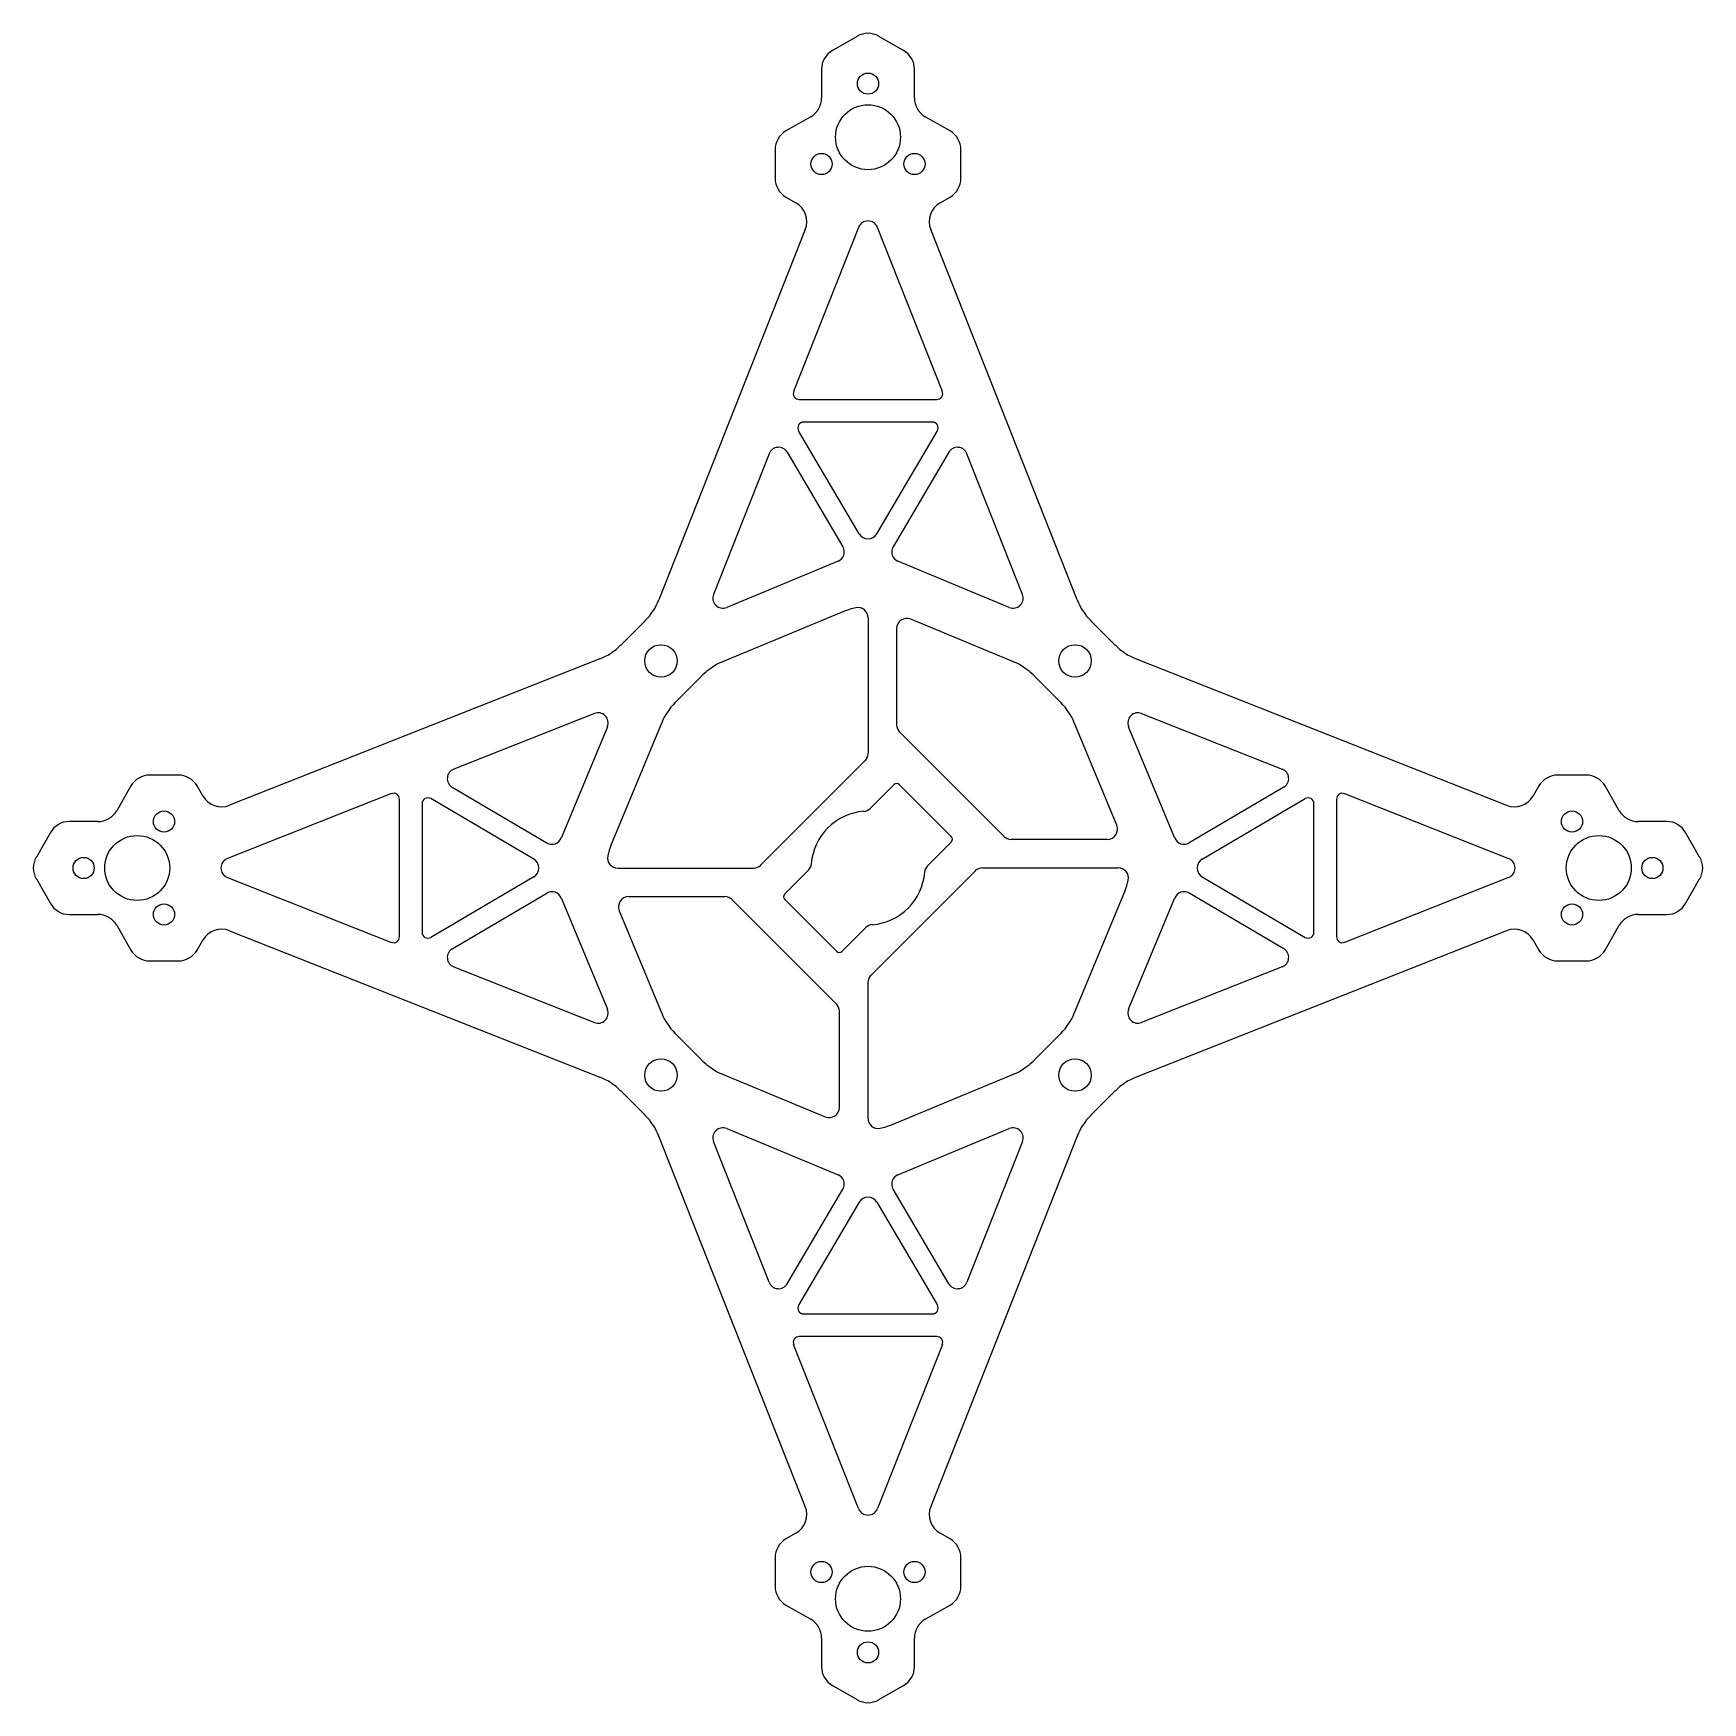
# Model space of a CAD drawing. Extents: x -51 to 51, y -51 to 51.
import ezdxf

# ---------------------------------------------------------------- set-up
doc = ezdxf.new("R2010")
doc.units = 0
doc.layers.add('VISIBLE', color=7, linetype='CONTINUOUS')

msp = doc.modelspace()

# ---------------------------------------------------------------- linework, layer by layer
at = {"layer": 'VISIBLE'}
for p, q in [((-0.67, 51.21), (-2.19, 50.34)), ((2.19, 50.34), (0.67, 51.21)), ((-2.86, 49.18), (-2.86, 47.42)), ((2.86, 47.42), (2.86, 49.18)), ((-3.53, 46.26), (-5.05, 45.39)), ((5.05, 45.39), (3.53, 46.26)), ((-5.72, 44.23), (-5.72, 42.47)), ((5.72, 42.47), (5.72, 44.23)), ((-5.05, 41.31), (-4.44, 40.96)), ((4.44, 40.96), (5.05, 41.31)), ((-3.86, 39.31), (-12.88, 16.51)), ((-0.58, 39.45), (-4.58, 29.34)), ((4.58, 29.34), (0.58, 39.45)), ((12.88, 16.51), (3.86, 39.31)), ((-4.24, 28.85), (4.24, 28.85)), ((-0.54, 20.57), (-4.27, 26.91)), ((3.96, 27.46), (-3.96, 27.46)), ((0.54, 20.57), (4.27, 26.91)), ((-6.09, 25.51), (-9.52, 16.85)), ((-4.97, 25.6), (-1.55, 19.78)), ((4.97, 25.6), (1.55, 19.78)), ((9.52, 16.85), (6.09, 25.51)), ((-1.84, 18.89), (-8.7, 16.05)), ((8.7, 16.05), (1.84, 18.89)), ((-1.44, 15.81), (-8.95, 12.7)), ((-13.72, 15.23), (-15.23, 13.72)), ((0, 15.41), (0, 7.05)), ((1.77, 8.81), (1.77, 14.74)), ((8.95, 12.7), (2.63, 15.32)), ((13.72, 15.23), (15.23, 13.72)), ((-16.51, 12.88), (-39.31, 3.86)), ((16.51, 12.88), (39.31, 3.86)), ((-11.89, 10.17), (-10.17, 11.89)), ((11.89, 10.17), (10.17, 11.89)), ((-16.85, 9.52), (-25.51, 6.09)), ((16.85, 9.52), (25.51, 6.09)), ((-16.05, 8.7), (-18.89, 1.84)), ((-12.7, 8.95), (-15.81, 1.44)), ((1.95, 8.37), (8.37, 1.95)), ((15.32, 2.63), (12.7, 8.95)), ((18.89, 1.84), (16.05, 8.7)), ((-6.61, 0.18), (-0.18, 6.61)), ((-42.47, 5.72), (-44.23, 5.72)), ((44.23, 5.72), (42.47, 5.72)), ((-45.39, 5.05), (-46.26, 3.53)), ((-40.96, 4.44), (-41.31, 5.05)), ((-29.34, 4.58), (-39.45, 0.58)), ((-28.85, -4.24), (-28.85, 4.24)), ((-20.57, 0.54), (-26.91, 4.27)), ((-25.6, 4.97), (-19.78, 1.55)), ((0.14, 3.67), (1.6, 5.13)), ((1.94, 5.13), (5.13, 1.94)), ((25.6, 4.97), (19.78, 1.55)), ((20.57, 0.54), (26.91, 4.27)), ((28.85, 4.24), (28.85, -4.24)), ((29.34, 4.58), (39.45, 0.58)), ((41.31, 5.05), (40.96, 4.44)), ((46.26, 3.53), (45.39, 5.05)), ((-27.46, 3.96), (-27.46, -3.96)), ((27.46, -3.96), (27.46, 3.96)), ((-50.34, 2.19), (-51.21, 0.67)), ((-47.42, 2.86), (-49.18, 2.86)), ((49.18, 2.86), (47.42, 2.86)), ((51.21, 0.67), (50.34, 2.19)), ((3.67, 0.14), (5.13, 1.6)), ((8.81, 1.77), (14.74, 1.77)), ((-15.41, 0), (-7.05, 0)), ((15.41, 0), (7.05, 0)), ((-51.21, -0.67), (-50.34, -2.19)), ((-39.45, -0.58), (-29.34, -4.58)), ((-20.57, -0.54), (-26.91, -4.27)), ((-5.13, -1.6), (-3.67, -0.14)), ((0.18, -6.61), (6.61, -0.18)), ((20.57, -0.54), (26.91, -4.27)), ((39.45, -0.58), (29.34, -4.58)), ((50.34, -2.19), (51.21, -0.67)), ((-25.6, -4.97), (-19.78, -1.55)), ((-18.89, -1.84), (-16.05, -8.7)), ((-8.81, -1.77), (-14.74, -1.77)), ((-8.37, -1.95), (-1.95, -8.37)), ((-5.13, -1.94), (-1.94, -5.13)), ((12.7, -8.95), (15.81, -1.44)), ((16.05, -8.7), (18.89, -1.84)), ((25.6, -4.97), (19.78, -1.55)), ((-49.18, -2.86), (-47.42, -2.86)), ((-15.32, -2.63), (-12.7, -8.95)), ((47.42, -2.86), (49.18, -2.86)), ((-46.26, -3.53), (-45.39, -5.05)), ((-39.31, -3.86), (-16.51, -12.88)), ((-1.6, -5.13), (-0.14, -3.67)), ((39.31, -3.86), (16.51, -12.88)), ((45.39, -5.05), (46.26, -3.53)), ((-41.31, -5.05), (-40.96, -4.44)), ((40.96, -4.44), (41.31, -5.05)), ((-44.23, -5.72), (-42.47, -5.72)), ((-25.51, -6.09), (-16.85, -9.52)), ((25.51, -6.09), (16.85, -9.52)), ((42.47, -5.72), (44.23, -5.72)), ((0, -15.41), (0, -7.05)), ((-1.77, -8.81), (-1.77, -14.74)), ((-11.89, -10.17), (-10.17, -11.89)), ((11.89, -10.17), (10.17, -11.89)), ((-8.95, -12.7), (-2.63, -15.32)), ((1.44, -15.81), (8.95, -12.7)), ((-13.72, -15.23), (-15.23, -13.72)), ((13.72, -15.23), (15.23, -13.72)), ((-8.7, -16.05), (-1.84, -18.89)), ((1.84, -18.89), (8.7, -16.05)), ((-3.86, -39.31), (-12.88, -16.51)), ((-6.09, -25.51), (-9.52, -16.85)), ((12.88, -16.51), (3.86, -39.31)), ((9.52, -16.85), (6.09, -25.51)), ((-4.97, -25.6), (-1.55, -19.78)), ((4.97, -25.6), (1.55, -19.78)), ((-0.54, -20.57), (-4.27, -26.91)), ((0.54, -20.57), (4.27, -26.91)), ((-3.96, -27.46), (3.96, -27.46)), ((-0.58, -39.45), (-4.58, -29.34)), ((4.24, -28.85), (-4.24, -28.85)), ((4.58, -29.34), (0.58, -39.45)), ((-4.44, -40.96), (-5.05, -41.31)), ((5.05, -41.31), (4.44, -40.96)), ((-5.72, -42.47), (-5.72, -44.23)), ((5.72, -44.23), (5.72, -42.47)), ((-5.05, -45.39), (-3.53, -46.26)), ((3.53, -46.26), (5.05, -45.39)), ((-2.86, -47.42), (-2.86, -49.18)), ((2.86, -49.18), (2.86, -47.42)), ((-2.19, -50.34), (-0.67, -51.21)), ((0.67, -51.21), (2.19, -50.34))]:
    msp.add_line(p, q, dxfattribs=at)
for centre, radius in [((0, 48.3), 0.65), ((0, 45), 2), ((-2.86, 43.35), 0.65), ((2.86, 43.35), 0.65), ((-12.75, 12.75), 1), ((12.75, 12.75), 1), ((-43.35, 2.86), 0.65), ((43.35, 2.86), 0.65), ((-45, 0), 2), ((45, 0), 2), ((-48.3, 0), 0.65), ((48.3, 0), 0.65), ((-43.35, -2.86), 0.65), ((43.35, -2.86), 0.65), ((-12.75, -12.75), 1), ((12.75, -12.75), 1), ((-2.86, -43.35), 0.65), ((0, -45), 2), ((2.86, -43.35), 0.65), ((0, -48.3), 0.65)]:
    msp.add_circle(centre, radius, dxfattribs=at)
for centre, radius, start, end in [((0, 50.06), 1.34, 60, 120), ((-1.52, 49.18), 1.34, 120, 180), ((1.52, 49.18), 1.34, 0, 60), ((-4.2, 47.42), 1.34, 300, 0), ((4.2, 47.42), 1.34, 180, 240), ((-4.38, 44.23), 1.34, 120, 180), ((4.38, 44.23), 1.34, 0, 60), ((-4.38, 42.47), 1.34, 180, 240), ((4.38, 42.47), 1.34, 300, 0), ((-5.11, 39.8), 1.34, 338.4287, 60), ((5.11, 39.8), 1.34, 120, 201.5713), ((0, 39.22), 0.625, 21.5713, 158.4287), ((-4.24, 29.21), 0.36, 158.4287, 270), ((4.24, 29.21), 0.36, 270, 21.5713), ((-3.96, 27.1), 0.36, 90, 210.451), ((3.96, 27.1), 0.36, 329.549, 90), ((-5.51, 25.28), 0.625, 30.451, 158.4287), ((5.51, 25.28), 0.625, 21.5713, 149.549), ((0, 20.89), 0.625, 210.451, 329.549), ((-2.08, 19.46), 0.62, 292.5, 30.451), ((2.08, 19.46), 0.62, 149.549, 247.5), ((-16.38, 17.89), 3.76, 315, 338.4287), ((-8.94, 16.62), 0.62, 158.4287, 292.5), ((8.94, 16.62), 0.62, 247.5, 21.5713), ((16.38, 17.89), 3.76, 201.5713, 225), ((0, 12.34), 3.76, 101.4931, 112.5), ((-0.62, 15.41), 0.625, 0, 101.4931), ((2.39, 14.74), 0.625, 67.5, 180), ((-17.89, 16.38), 3.76, 291.5713, 315), ((17.89, 16.38), 3.76, 225, 248.4287), ((-7.51, 9.23), 3.76, 112.5, 135), ((7.51, 9.23), 3.76, 45, 67.5), ((-16.62, 8.94), 0.62, 337.5, 111.5713), ((-9.23, 7.51), 3.76, 135, 157.5), ((9.23, 7.51), 3.76, 22.5, 45), ((16.62, 8.94), 0.62, 68.4287, 202.5), ((2.39, 8.81), 0.625, 180, 225), ((-0.62, 7.05), 0.625, 315, 0), ((-44.23, 4.38), 1.34, 90, 150), ((-42.47, 4.38), 1.34, 30, 90), ((-25.28, 5.51), 0.625, 111.5713, 239.549), ((1.77, 4.96), 0.241, 45, 135), ((25.28, 5.51), 0.625, 300.451, 68.4287), ((42.47, 4.38), 1.34, 90, 150), ((44.23, 4.38), 1.34, 30, 90), ((-39.8, 5.11), 1.34, 210, 291.5713), ((-29.21, 4.24), 0.36, 0, 111.5713), ((-27.1, 3.96), 0.36, 59.549, 180), ((27.1, 3.96), 0.36, 0, 120.451), ((29.21, 4.24), 0.36, 68.4287, 180), ((39.8, 5.11), 1.34, 248.4287, 330), ((-47.42, 4.2), 1.34, 270, 330), ((0, 0), 3.5, 94.2503, 175.7497), ((-0.31, 4.11), 0.625, 274.2503, 315), ((47.42, 4.2), 1.34, 210, 270), ((-49.18, 1.52), 1.34, 90, 150), ((14.74, 2.39), 0.625, 270, 22.5), ((49.18, 1.52), 1.34, 30, 90), ((-19.46, 2.08), 0.62, 239.549, 337.5), ((-12.34, 0), 3.76, 157.5, 168.5069), ((4.96, 1.77), 0.241, 315, 45), ((8.81, 2.39), 0.625, 225, 270), ((19.46, 2.08), 0.62, 202.5, 300.451), ((-50.06, 0), 1.34, 150, 210), ((-39.22, 0), 0.625, 111.5713, 248.4287), ((-20.89, 0), 0.625, 300.451, 59.549), ((-15.41, 0.62), 0.625, 168.5069, 270), ((-7.05, 0.62), 0.625, 270, 315), ((-4.11, 0.31), 0.625, 315, 355.7497), ((4.11, -0.31), 0.625, 135, 175.7497), ((7.05, -0.62), 0.625, 90, 135), ((15.41, -0.62), 0.625, 348.5069, 90), ((20.89, 0), 0.625, 120.451, 239.549), ((39.22, 0), 0.625, 291.5713, 68.4287), ((50.06, 0), 1.34, 330, 30), ((0, 0), 3.5, 274.2503, 355.7497), ((12.34, 0), 3.76, 337.5, 348.5069), ((-19.46, -2.08), 0.62, 22.5, 120.451), ((-14.74, -2.39), 0.625, 90, 202.5), ((-8.81, -2.39), 0.625, 45, 90), ((-4.96, -1.77), 0.241, 135, 225), ((19.46, -2.08), 0.62, 59.549, 157.5), ((-49.18, -1.52), 1.34, 210, 270), ((-47.42, -4.2), 1.34, 30, 90), ((47.42, -4.2), 1.34, 90, 150), ((49.18, -1.52), 1.34, 270, 330), ((-39.8, -5.11), 1.34, 68.4287, 150), ((-27.1, -3.96), 0.36, 180, 300.451), ((0.31, -4.11), 0.625, 94.2503, 135), ((27.1, -3.96), 0.36, 239.549, 0), ((39.8, -5.11), 1.34, 30, 111.5713), ((-44.23, -4.38), 1.34, 210, 270), ((-42.47, -4.38), 1.34, 270, 330), ((-29.21, -4.24), 0.36, 248.4287, 0), ((-25.28, -5.51), 0.625, 120.451, 248.4287), ((-1.77, -4.96), 0.241, 225, 315), ((25.28, -5.51), 0.625, 291.5713, 59.549), ((29.21, -4.24), 0.36, 180, 291.5713), ((42.47, -4.38), 1.34, 210, 270), ((44.23, -4.38), 1.34, 270, 330), ((0.62, -7.05), 0.625, 135, 180), ((-16.62, -8.94), 0.62, 248.4287, 22.5), ((-9.23, -7.51), 3.76, 202.5, 225), ((-2.39, -8.81), 0.625, 0, 45), ((9.23, -7.51), 3.76, 315, 337.5), ((16.62, -8.94), 0.62, 157.5, 291.5713), ((-7.51, -9.23), 3.76, 225, 247.5), ((7.51, -9.23), 3.76, 292.5, 315), ((-17.89, -16.38), 3.76, 45, 68.4287), ((17.89, -16.38), 3.76, 111.5713, 135), ((-16.38, -17.89), 3.76, 21.5713, 45), ((-2.39, -14.74), 0.625, 247.5, 0), ((0.62, -15.41), 0.625, 180, 281.4931), ((16.38, -17.89), 3.76, 135, 158.4287), ((-8.94, -16.62), 0.62, 67.5, 201.5713), ((0, -12.34), 3.76, 281.4931, 292.5), ((8.94, -16.62), 0.62, 338.4287, 112.5), ((-2.08, -19.46), 0.62, 329.549, 67.5), ((2.08, -19.46), 0.62, 112.5, 210.451), ((0, -20.89), 0.625, 30.451, 149.549), ((-5.51, -25.28), 0.625, 201.5713, 329.549), ((5.51, -25.28), 0.625, 210.451, 338.4287), ((-3.96, -27.1), 0.36, 149.549, 270), ((3.96, -27.1), 0.36, 270, 30.451), ((-4.24, -29.21), 0.36, 90, 201.5713), ((4.24, -29.21), 0.36, 338.4287, 90), ((-5.11, -39.8), 1.34, 300, 21.5713), ((0, -39.22), 0.625, 201.5713, 338.4287), ((5.11, -39.8), 1.34, 158.4287, 240), ((-4.38, -42.47), 1.34, 120, 180), ((4.38, -42.47), 1.34, 0, 60), ((-4.38, -44.23), 1.34, 180, 240), ((4.38, -44.23), 1.34, 300, 0), ((-4.2, -47.42), 1.34, 0, 60), ((4.2, -47.42), 1.34, 120, 180), ((-1.52, -49.18), 1.34, 180, 240), ((1.52, -49.18), 1.34, 300, 0), ((0, -50.06), 1.34, 240, 300)]:
    msp.add_arc(centre, radius, start, end, dxfattribs=at)

doc.saveas('drawing.dxf')
